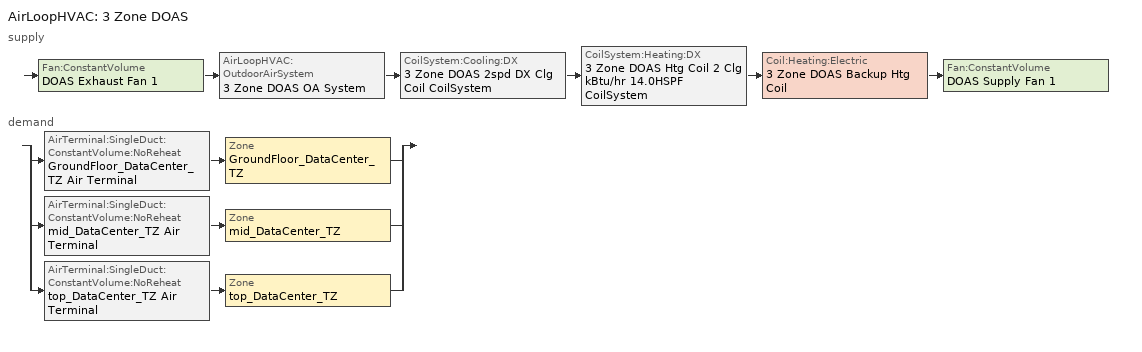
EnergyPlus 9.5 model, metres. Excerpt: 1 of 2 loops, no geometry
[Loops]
AirLoopHVAC '3 Zone DOAS'
 supply: Fan:ConstantVolume 'DOAS Exhaust Fan 1' > AirLoopHVAC:OutdoorAirSystem '3 Zone DOAS OA System' > CoilSystem:Cooling:DX '3 Zone DOAS 2spd DX Clg Coil CoilSystem' > CoilSystem:Heating:DX '3 Zone DOAS Htg Coil 2 Clg kBtu/hr 14.0HSPF CoilSystem' > Coil:Heating:Electric '3 Zone DOAS Backup Htg Coil' > Fan:ConstantVolume 'DOAS Supply Fan 1'
 demand: split
  | AirTerminal:SingleDuct:ConstantVolume:NoReheat 'GroundFloor_DataCenter_TZ Air Terminal' > Zone 'GroundFloor_DataCenter_TZ'
  | AirTerminal:SingleDuct:ConstantVolume:NoReheat 'mid_DataCenter_TZ Air Terminal' > Zone 'mid_DataCenter_TZ'
  | AirTerminal:SingleDuct:ConstantVolume:NoReheat 'top_DataCenter_TZ Air Terminal' > Zone 'top_DataCenter_TZ'
[ZoneControl:Thermostat] Temperature Difference Between Cutout And Setpoint {deltaC}=0
Name | Zone or ZoneList | Control Type Schedule | Control 1
GroundFloor_DataCenter_TZ Thermostat | GroundFloor_DataCenter_TZ | GroundFloor_DataCenter_TZ Thermostat Schedule | DataCenter Cooling Setpoints Dual SP Control
mid_DataCenter_TZ Thermostat | mid_DataCenter_TZ | mid_DataCenter_TZ Thermostat Schedule | {99f496a8-7f20-4b6c-8b70-f49e0fe64229} 1
top_DataCenter_TZ Thermostat | top_DataCenter_TZ | top_DataCenter_TZ Thermostat Schedule | {99f496a8-7f20-4b6c-8b70-f49e0fe64229}
[ThermostatSetpoint:DualSetpoint] Heating Setpoint Temperature Schedule=Heating_DC; Cooling Setpoint Temperature Schedule=Cooling_DC
DataCenter Cooling Setpoints Dual SP Control; {99f496a8-7f20-4b6c-8b70-f49e0fe64229} 1; {99f496a8-7f20-4b6c-8b70-f49e0fe64229}
[AirTerminal:SingleDuct:ConstantVolume:NoReheat] Availability Schedule=Always On Discrete; Maximum Air Flow Rate {m3/s}=AutoSize
GroundFloor_DataCenter_TZ Air Terminal; mid_DataCenter_TZ Air Terminal; top_DataCenter_TZ Air Terminal
[ZoneHVAC:TerminalUnit:VariableRefrigerantFlow] Terminal Unit Availability Schedule=Always On Discrete; Cooling Supply Air Flow Rate {m3/s}=Autosize; No Cooling Supply Air Flow Rate {m3/s}=Autosize; Heating Supply Air Flow Rate {m3/s}=Autosize; No Heating Supply Air Flow Rate {m3/s}=Autosize; Cooling Outdoor Air Flow Rate {m3/s}=0; Heating Outdoor Air Flow Rate {m3/s}=0; No Load Outdoor Air Flow Rate {m3/s}=0; Supply Air Fan Operating Mode Schedule=Always Off Discrete; Supply Air Fan Placement=DrawThrough; Zone Terminal Unit On Parasitic Electric Energy Use {W}=30; Zone Terminal Unit Off Parasitic Electric Energy Use {W}=20; Rated Heating Capacity Sizing Ratio {W/W}=1; Maximum Supply Air Temperature from Supplemental Heater {C}=Autosize; Maximum Outdoor Dry-Bulb Temperature for Supplemental Heater Operation {C}=21
Name | Supply Air Fan Object | Cooling Coil Object | Heating Coil Object
GroundFloor_DataCenter_TZ VRF Terminal Unit | GroundFloor_DataCenter_TZ VRF Unit Cycling Fan | Zone HVAC Terminal Unit Variable Refrigerant Flow 1 Cooling Coil 15 | Zone HVAC Terminal Unit Variable Refrigerant Flow 1 Heating Coil 15
mid_DataCenter_TZ VRF Terminal Unit | mid_DataCenter_TZ VRF Unit Cycling Fan | Zone HVAC Terminal Unit Variable Refrigerant Flow 1 Cooling Coil 16 | Zone HVAC Terminal Unit Variable Refrigerant Flow 1 Heating Coil 16
top_DataCenter_TZ VRF Terminal Unit | top_DataCenter_TZ VRF Unit Cycling Fan | Zone HVAC Terminal Unit Variable Refrigerant Flow 1 Cooling Coil 17 | Zone HVAC Terminal Unit Variable Refrigerant Flow 1 Heating Coil 17
[Coil:Cooling:DX:VariableRefrigerantFlow] Availability Schedule=Always On Discrete; Gross Rated Total Cooling Capacity {W}=Autosize; Gross Rated Sensible Heat Ratio=Autosize; Rated Air Flow Rate {m3/s}=Autosize
Name | Cooling Capacity Ratio Modifier Function of Temperature Curve | Cooling Capacity Modifier Curve Function of Flow Fraction
Zone HVAC Terminal Unit Variable Refrigerant Flow 1 Cooling Coil 15 | VRFTUCoolCapFT 15 | VRFACCoolCapFFF 15
Zone HVAC Terminal Unit Variable Refrigerant Flow 1 Cooling Coil 16 | VRFTUCoolCapFT 16 | VRFACCoolCapFFF 16
Zone HVAC Terminal Unit Variable Refrigerant Flow 1 Cooling Coil 17 | VRFTUCoolCapFT 17 | VRFACCoolCapFFF 17
[Coil:Heating:DX:VariableRefrigerantFlow] Availability Schedule=Always On Discrete; Gross Rated Heating Capacity {W}=Autosize; Rated Air Flow Rate {m3/s}=Autosize
Name | Heating Capacity Ratio Modifier Function of Temperature Curve | Heating Capacity Modifier Function of Flow Fraction Curve
Zone HVAC Terminal Unit Variable Refrigerant Flow 1 Heating Coil 15 | Coil Heating DX Variable Refrigerant Flow 1 VRFTUHeatCAPFT 15 | Coil Heating DX Variable Refrigerant Flow 1 VRFACCoolCapFFF 15
Zone HVAC Terminal Unit Variable Refrigerant Flow 1 Heating Coil 16 | Coil Heating DX Variable Refrigerant Flow 1 VRFTUHeatCAPFT 16 | Coil Heating DX Variable Refrigerant Flow 1 VRFACCoolCapFFF 16
Zone HVAC Terminal Unit Variable Refrigerant Flow 1 Heating Coil 17 | Coil Heating DX Variable Refrigerant Flow 1 VRFTUHeatCAPFT 17 | Coil Heating DX Variable Refrigerant Flow 1 VRFACCoolCapFFF 17
[Fan:OnOff] Availability Schedule=Always On Discrete; Fan Total Efficiency=0.385; Pressure Rise {Pa}=530.303; Maximum Flow Rate {m3/s}=Autosize; Motor Efficiency=0.7; Motor In Airstream Fraction=1
Name | Fan Power Ratio Function of Speed Ratio Curve | Fan Efficiency Ratio Function of Speed Ratio Curve
GroundFloor_DataCenter_TZ VRF Unit Cycling Fan | Fan On Off Power Curve 15 | Fan On Off Efficiency Curve 15
mid_DataCenter_TZ VRF Unit Cycling Fan | Fan On Off Power Curve 16 | Fan On Off Efficiency Curve 16
top_DataCenter_TZ VRF Unit Cycling Fan | Fan On Off Power Curve 17 | Fan On Off Efficiency Curve 17
[Zone equipment]
GroundFloor_DataCenter_TZ: GroundFloor_DataCenter_TZ Air Terminal, GroundFloor_DataCenter_TZ VRF Terminal Unit
mid_DataCenter_TZ: mid_DataCenter_TZ Air Terminal, mid_DataCenter_TZ VRF Terminal Unit
top_DataCenter_TZ: top_DataCenter_TZ Air Terminal, top_DataCenter_TZ VRF Terminal Unit
[Sizing:Zone] Zone Cooling Design Supply Air Temperature Input Method=SupplyAirTemperature; Zone Cooling Design Supply Air Temperature {C}=12.7778; Zone Cooling Design Supply Air Temperature Difference {deltaC}=10; Zone Heating Design Supply Air Temperature Input Method=SupplyAirTemperature; Zone Heating Design Supply Air Temperature {C}=40; Zone Heating Design Supply Air Temperature Difference {deltaC}=10; Zone Cooling Design Supply Air Humidity Ratio {kgWater/kgDryAir}=0.0085; Zone Heating Design Supply Air Humidity Ratio {kgWater/kgDryAir}=0.008; Design Specification Outdoor Air Object=DSOA DataCenter; Cooling Design Air Flow Method=DesignDay; Cooling Design Air Flow Rate {m3/s}=0; Cooling Minimum Air Flow per Zone Floor Area {m3/s-m2}=0.000762; Cooling Minimum Air Flow {m3/s}=0; Cooling Minimum Air Flow Fraction=0; Heating Design Air Flow Method=DesignDay; Heating Design Air Flow Rate {m3/s}=0; Heating Maximum Air Flow per Zone Floor Area {m3/s-m2}=0.002; Heating Maximum Air Flow {m3/s}=0.142; Heating Maximum Air Flow Fraction=0.3; Account for Dedicated Outdoor Air System=Yes; Dedicated Outdoor Air System Control Strategy=NeutralSupplyAir; Dedicated Outdoor Air Low Setpoint Temperature for Design {C}=15.5556; Dedicated Outdoor Air High Setpoint Temperature for Design {C}=21.1111
GroundFloor_DataCenter_TZ; mid_DataCenter_TZ; top_DataCenter_TZ
[Controller:MechanicalVentilation]
3 Zone DOAS Mechanical Ventilation Controller: Availability Schedule=3 Zone DOAS Occ Sch 2; Demand Controlled Ventilation=No; System Outdoor Air Method=ZoneSum; Zone or ZoneList 1=GroundFloor_DataCenter_TZ; Design Specification Outdoor Air Object Name 1=DSOA DataCenter; Zone or ZoneList 2=mid_DataCenter_TZ; Design Specification Outdoor Air Object Name 2=DSOA DataCenter; Zone or ZoneList 3=top_DataCenter_TZ; Design Specification Outdoor Air Object Name 3=DSOA DataCenter
[DesignSpecification:OutdoorAir]
DSOA DataCenter: Outdoor Air Method=Sum; Outdoor Air Flow per Person {m3/s-person}=0; Outdoor Air Flow per Zone Floor Area {m3/s-m2}=0.00043; Outdoor Air Flow per Zone {m3/s}=0; Outdoor Air Flow Air Changes per Hour {1/hr}=0
[AirLoopHVAC]
3 Zone DOAS: Design Supply Air Flow Rate {m3/s}=AutoSize; Design Return Air Flow Fraction of Supply Air Flow=1
[Sizing:System]
3 Zone DOAS: Type of Load to Size On=VentilationRequirement; Design Outdoor Air Flow Rate {m3/s}=Autosize; Central Heating Maximum System Air Flow Ratio=1; Preheat Design Temperature {C}=7; Preheat Design Humidity Ratio {kgWater/kgDryAir}=0.008; Precool Design Temperature {C}=12.8; Precool Design Humidity Ratio {kgWater/kgDryAir}=0.008; Central Cooling Design Supply Air Temperature {C}=15.5556; Central Heating Design Supply Air Temperature {C}=21.1111; Type of Zone Sum to Use=Coincident; 100% Outdoor Air in Cooling=Yes; 100% Outdoor Air in Heating=Yes; Central Cooling Design Supply Air Humidity Ratio {kgWater/kgDryAir}=0.0085; Central Heating Design Supply Air Humidity Ratio {kgWater/kgDryAir}=0.008; Cooling Supply Air Flow Rate Method=DesignDay; Cooling Supply Air Flow Rate {m3/s}=0; Cooling Supply Air Flow Rate Per Floor Area {m3/s-m2}=0.00996765; Cooling Fraction of Autosized Cooling Supply Air Flow Rate=1; Cooling Supply Air Flow Rate Per Unit Cooling Capacity {m3/s-W}=3.94755e-05; Heating Supply Air Flow Rate Method=DesignDay; Heating Supply Air Flow Rate {m3/s}=0; Heating Supply Air Flow Rate Per Floor Area {m3/s-m2}=0.00996765; Heating Fraction of Autosized Heating Supply Air Flow Rate=1; Heating Fraction of Autosized Cooling Supply Air Flow Rate=1; Heating Supply Air Flow Rate Per Unit Heating Capacity {m3/s-W}=3.15882e-05; System Outdoor Air Method=ZoneSum; Zone Maximum Outdoor Air Fraction=1; Cooling Design Capacity Method=CoolingDesignCapacity; Cooling Design Capacity {W}=Autosize; Cooling Design Capacity Per Floor Area {W/m2}=234.7; Fraction of Autosized Cooling Design Capacity=1; Heating Design Capacity Method=HeatingDesignCapacity; Heating Design Capacity {W}=Autosize; Heating Design Capacity Per Floor Area {W/m2}=157; Fraction of Autosized Heating Design Capacity=1; Central Cooling Capacity Control Method=OnOff
[Fan:ConstantVolume] Availability Schedule=3 Zone DOAS Occ Sch 2; Fan Total Efficiency=0.455; Maximum Flow Rate {m3/s}=AutoSize; Motor Efficiency=0.7; Motor In Airstream Fraction=1
Name | Pressure Rise {Pa}
DOAS Exhaust Fan 1 | 373.633
DOAS Supply Fan 1 | 622.722
[SetpointManager:MixedAir] Control Variable=Temperature
Name | Setpoint Node or NodeList
DOAS Exhaust Fan 1 Outlet Air Node OS Default SPM | DOAS Exhaust Fan 1 Outlet Air Node
3 Zone DOAS Mixed Air Node OS Default SPM | 3 Zone DOAS Mixed Air Node
3 Zone DOAS 2spd DX Clg Coil Outlet Air Node OS Default SPM | 3 Zone DOAS 2spd DX Clg Coil Outlet Air Node
3 Zone DOAS Htg Coil Outlet Air Node OS Default SPM | 3 Zone DOAS Htg Coil Outlet Air Node
[Controller:OutdoorAir]
3 Zone DOAS Outdoor Air Controller: Minimum Outdoor Air Flow Rate {m3/s}=Autosize; Maximum Outdoor Air Flow Rate {m3/s}=Autosize; Economizer Control Type=NoEconomizer; Economizer Control Action Type=ModulateFlow; Lockout Type=LockoutWithHeating; Minimum Limit Type=FixedMinimum; Minimum Outdoor Air Schedule=3 Zone DOAS Occ Sch 2; Minimum Fraction of Outdoor Air Schedule=Always On Discrete; Mechanical Ventilation Controller=3 Zone DOAS Mechanical Ventilation Controller; High Humidity Control=No; Control High Indoor Humidity Based on Outdoor Humidity Ratio=Yes; Heat Recovery Bypass Control Type=BypassWhenWithinEconomizerLimits
[CoilSystem:Cooling:DX]
3 Zone DOAS 2spd DX Clg Coil CoilSystem: Availability Schedule=Always On Discrete; Cooling Coil=3 Zone DOAS 2spd DX Clg Coil
[Coil:Cooling:DX:TwoSpeed]
3 Zone DOAS 2spd DX Clg Coil: Availability Schedule=Always On Discrete; High Speed Gross Rated Total Cooling Capacity {W}=Autosize; High Speed Rated Sensible Heat Ratio=Autosize; High Speed Gross Rated Cooling COP {W/W}=3; High Speed Rated Air Flow Rate {m3/s}=Autosize; Unit Internal Static Air Pressure {Pa}=773.3; Total Cooling Capacity Function of Temperature Curve=Curve Biquadratic 5; Total Cooling Capacity Function of Flow Fraction Curve=Curve Quadratic 8; Energy Input Ratio Function of Temperature Curve=Curve Biquadratic 6; Energy Input Ratio Function of Flow Fraction Curve=Curve Quadratic 9; Part Load Fraction Correlation Curve=Curve Quadratic 10; Low Speed Gross Rated Total Cooling Capacity {W}=Autosize; Low Speed Gross Rated Sensible Heat Ratio=0.69; Low Speed Gross Rated Cooling COP {W/W}=3; Low Speed Rated Air Flow Rate {m3/s}=Autosize; Low Speed Total Cooling Capacity Function of Temperature Curve=Curve Biquadratic 7; Low Speed Energy Input Ratio Function of Temperature Curve=Curve Biquadratic 8; Condenser Type=AirCooled; Minimum Outdoor Dry-Bulb Temperature for Compressor Operation {C}=-25; High Speed Evaporative Condenser Effectiveness=0; High Speed Evaporative Condenser Air Flow Rate {m3/s}=Autosize; High Speed Evaporative Condenser Pump Rated Power Consumption {W}=Autosize; Low Speed Evaporative Condenser Effectiveness=0; Low Speed Evaporative Condenser Air Flow Rate {m3/s}=Autosize; Low Speed Evaporative Condenser Pump Rated Power Consumption {W}=Autosize; Basin Heater Capacity {W/K}=10; Basin Heater Setpoint Temperature {C}=2
[CoilSystem:Heating:DX]
3 Zone DOAS Htg Coil 2 Clg kBtu/hr 14.0HSPF CoilSystem: Availability Schedule=Always On Discrete; Heating Coil=3 Zone DOAS Htg Coil 2 Clg kBtu/hr 14.0HSPF
[Coil:Heating:DX:SingleSpeed]
3 Zone DOAS Htg Coil 2 Clg kBtu/hr 14.0HSPF: Availability Schedule=Always On Discrete; Gross Rated Heating Capacity {W}=Autosize; Gross Rated Heating COP {W/W}=3.7366; Rated Air Flow Rate {m3/s}=Autosize; Rated Supply Fan Power Per Volume Flow Rate {W/(m3/s)}=773.3; Heating Capacity Function of Temperature Curve=DXHEAT-NECB2011-REF-CAPFT; Heating Capacity Function of Flow Fraction Curve=DXHEAT-NECB2011-REF-CAPFFLOW; Energy Input Ratio Function of Temperature Curve=DXHEAT-NECB2011-REF-EIRFT; Energy Input Ratio Function of Flow Fraction Curve=DXHEAT-NECB2011-REF-EIRFFLOW; Part Load Fraction Correlation Curve=DXHEAT-NECB2011-REF-PLFFPLR; Defrost Energy Input Ratio Function of Temperature Curve=3 Zone DOAS Htg Coil Defrost EIR Func of Temp Curve; Minimum Outdoor Dry-Bulb Temperature for Compressor Operation {C}=-8; Maximum Outdoor Dry-Bulb Temperature for Defrost Operation {C}=5; Crankcase Heater Capacity {W}=0; Maximum Outdoor Dry-Bulb Temperature for Crankcase Heater Operation {C}=10; Defrost Strategy=ReverseCycle; Defrost Control=OnDemand; Defrost Time Period Fraction=0.166667; Resistive Defrost Heater Capacity {W}=2000
[Coil:Heating:Electric]
3 Zone DOAS Backup Htg Coil: Availability Schedule=Always On Discrete; Efficiency=1; Nominal Capacity {W}=Autosize
[AirConditioner:VariableRefrigerantFlow]
Heat Pump=3 Zone VRF System; Availability Schedule=Always On Discrete; Gross Rated Total Cooling Capacity {W}=Autosize; Gross Rated Cooling COP {W/W}=4.287; Minimum Outdoor Temperature in Cooling Mode {C}=-15; Maximum Outdoor Temperature in Cooling Mode {C}=50; Cooling Capacity Ratio Modifier Function of Low Temperature Curve=vrf_cool_cap_f_of_low_temp 1; Cooling Capacity Ratio Boundary Curve=vrf_cool_cap_ratio_boundary 1; Cooling Capacity Ratio Modifier Function of High Temperature Curve=vrf_cool_cap_f_of_high_temp 1; Cooling Energy Input Ratio Modifier Function of Low Temperature Curve=vrf_cool_eir_f_of_low_temp 2; Cooling Energy Input Ratio Boundary Curve=vrf_cool_eir_ratio_boundary 1; Cooling Energy Input Ratio Modifier Function of High Temperature Curve=vrf_cool_eir_f_of_high_temp 1; Cooling Energy Input Ratio Modifier Function of Low Part-Load Ratio Curve=vrf_cool_eir_f_of_low_temp 3; Cooling Energy Input Ratio Modifier Function of High Part-Load Ratio Curve=vrf_cooling_eir_high_plr 1; Cooling Combination Ratio Correction Factor Curve=vrf_cooling_comb_ratio 1; Cooling Part-Load Fraction Correlation Curve=vrf_cooling_cplffplr 1; Gross Rated Heating Capacity {W}=Autosize; Rated Heating Capacity Sizing Ratio {W/W}=1; Gross Rated Heating COP {W/W}=4.147; Minimum Outdoor Temperature in Heating Mode {C}=-25; Maximum Outdoor Temperature in Heating Mode {C}=16.1; Heating Capacity Ratio Modifier Function of Low Temperature Curve=vrf_heat_cap_f_of_low_temp 1; Heating Capacity Ratio Boundary Curve=vrf_heat_cap_ratio_boundary 1; Heating Capacity Ratio Modifier Function of High Temperature Curve=vrf_heat_cap_f_of_high_temp 1; Heating Energy Input Ratio Modifier Function of Low Temperature Curve=vrf_heat_eir_f_of_low_temp 1; Heating Energy Input Ratio Boundary Curve=vrf_heat_eir_boundary 1; Heating Energy Input Ratio Modifier Function of High Temperature Curve=vrf_heat_eir_f_of_high_temp 1; Heating Performance Curve Outdoor Temperature Type=WetBulbTemperature; Heating Energy Input Ratio Modifier Function of Low Part-Load Ratio Curve=vrf_heating_eir_low_plr 1; Heating Energy Input Ratio Modifier Function of High Part-Load Ratio Curve=vrf_heating_eir_hi_plr 1; Heating Combination Ratio Correction Factor Curve=vrf_heating_comb_ratio 1; Heating Part-Load Fraction Correlation Curve=vrf_heating_cplffplr 1; Minimum Heat Pump Part-Load Ratio=0.25; Zone Name for Master Thermostat Location=GroundFloor_DataCenter_TZ; Master Thermostat Priority Control Type=LoadPriority; Zone Terminal Unit List=3 Zone VRF System Terminal List; Heat Pump Waste Heat Recovery=Yes; Equivalent Piping Length used for Piping Correction Factor in Cooling Mode {m}=30.48; Vertical Height used for Piping Correction Factor {m}=10.668; Piping Correction Factor for Length in Cooling Mode Curve=Air Conditioner Variable Refrigerant Flow 1 CoolingLengthCorrectionFactor 1; Piping Correction Factor for Height in Cooling Mode Coefficient {1/m}=-0.000386; Equivalent Piping Length used for Piping Correction Factor in Heating Mode {m}=30.48; Piping Correction Factor for Height in Heating Mode Coefficient {1/m}=0; Crankcase Heater Power per Compressor {W}=15; Number of Compressors=3; Ratio of Compressor Size to Total Compressor Capacity {W/W}=0.33; Maximum Outdoor Dry-Bulb Temperature for Crankcase Heater {C}=7; Defrost Strategy=ReverseCycle; Defrost Control=OnDemand; Defrost Energy Input Ratio Modifier Function of Temperature Curve=vrf_defrost_eir_f_of_temp 1; Defrost Time Period Fraction=0.058333; Resistive Defrost Heater Capacity {W}=1e-07; Maximum Outdoor Dry-bulb Temperature for Defrost Operation {C}=7; Condenser Type=AirCooled; Water Condenser Volume Flow Rate {m3/s}=Autosize; Evaporative Condenser Effectiveness=0.9; Evaporative Condenser Air Flow Rate {m3/s}=Autosize; Evaporative Condenser Pump Rated Power Consumption {W}=Autosize; Basin Heater Capacity {W/K}=0; Basin Heater Setpoint Temperature {C}=2; Fuel Type=Electricity; Minimum Outdoor Temperature in Heat Recovery Mode {C}=-10; Maximum Outdoor Temperature in Heat Recovery Mode {C}=27.2; Initial Heat Recovery Cooling Capacity Fraction {W/W}=0.5; Heat Recovery Cooling Capacity Time Constant {hr}=0.083; Initial Heat Recovery Cooling Energy Fraction {W/W}=1; Heat Recovery Cooling Energy Time Constant {hr}=0; Initial Heat Recovery Heating Capacity Fraction {W/W}=0.5; Heat Recovery Heating Capacity Time Constant {hr}=0.083; Initial Heat Recovery Heating Energy Fraction {W/W}=0.5; Heat Recovery Heating Energy Time Constant {hr}=0
[ZoneTerminalUnitList]
3 Zone VRF System Terminal List: Zone Terminal Unit Name 1=GroundFloor_DataCenter_TZ VRF Terminal Unit; Zone Terminal Unit Name 2=mid_DataCenter_TZ VRF Terminal Unit; Zone Terminal Unit Name 3=top_DataCenter_TZ VRF Terminal Unit
[Schedule:Compact]
GroundFloor_DataCenter_TZ Thermostat Schedule; mid_DataCenter_TZ Thermostat Schedule; top_DataCenter_TZ Thermostat Schedule: Through: 12/31, For: AllDays, Until: 24:00, 4
[Schedule:Day:Interval]
Schedule Day 31; Schedule Day 32; Schedule Day 33; Schedule Day 34; Schedule Day 2; Schedule Day 30; Schedule Day 28; Schedule Day 27: No, 24:00, 27
3 Zone DOAS Occ Sch Default 2: No, 24:00, 0
3 Zone DOAS Occ Sch Summer Design Day 2; 3 Zone DOAS Occ Sch Winter Design Day 2: No, 24:00, 1
[Schedule:Week:Daily]
Heating_DC Week Rule - Jan1-Dec31: Schedule Day 31, Schedule Day 31, Schedule Day 31, Schedule Day 31, Schedule Day 31, Schedule Day 31, Schedule Day 31, Schedule Day 34, Schedule Day 32, Schedule Day 33, Schedule Day 31, Schedule Day 31
Cooling_DC Week Rule - Jan1-Dec31: Schedule Day 2, Schedule Day 2, Schedule Day 2, Schedule Day 2, Schedule Day 2, Schedule Day 2, Schedule Day 2, Schedule Day 27, Schedule Day 30, Schedule Day 28, Schedule Day 2, Schedule Day 2
3 Zone DOAS Occ Sch 2 Week Rule - Jan1-Dec31: 3 Zone DOAS Occ Sch Default 2, 3 Zone DOAS Occ Sch Default 2, 3 Zone DOAS Occ Sch Default 2, 3 Zone DOAS Occ Sch Default 2, 3 Zone DOAS Occ Sch Default 2, 3 Zone DOAS Occ Sch Default 2, 3 Zone DOAS Occ Sch Default 2, 3 Zone DOAS Occ Sch Default 2, 3 Zone DOAS Occ Sch Summer Design Day 2, 3 Zone DOAS Occ Sch Winter Design Day 2, 3 Zone DOAS Occ Sch Default 2, 3 Zone DOAS Occ Sch Default 2
[Schedule:Year]
Heating_DC: Heating_DC Week Rule - Jan1-Dec31, 1, 1, 12, 31
Cooling_DC: Cooling_DC Week Rule - Jan1-Dec31, 1, 1, 12, 31
3 Zone DOAS Occ Sch 2: 3 Zone DOAS Occ Sch 2 Week Rule - Jan1-Dec31, 1, 1, 12, 31
[Schedule:Constant]
Always On Discrete: OnOff 1, 1
Always Off Discrete: OnOff 2, 0
[Curve:Biquadratic]
Name | Coefficient1 Constant | Coefficient2 x | Coefficient3 x**2 | Coefficient4 y | Coefficient5 y**2 | Coefficient6 x*y | Minimum Value of x | Maximum Value of x | Minimum Value of y | Maximum Value of y | Minimum Curve Output | Maximum Curve Output
VRFTUCoolCapFT 15; VRFTUCoolCapFT 16; VRFTUCoolCapFT 17 | 0.0585884 | 0.0587397 | -0.000210275 | 0.010937 | -0.000121955 | -0.000524662 | 15 | 23.89 | 20 | 43.33 | 0.8083 | 1.2583
Coil Heating DX Variable Refrigerant Flow 1 VRFTUHeatCAPFT 15; Coil Heating DX Variable Refrigerant Flow 1 VRFTUHeatCAPFT 16; Coil Heating DX Variable Refrigerant Flow 1 VRFTUHeatCAPFT 17 | 0.375444 | 0.0668191 | -0.00194171 | 0.0442618 | -0.000400958 | -0.00148198 | 21.11 | 27.22 | -15 | 18.33 | 0.6074 | 1
Curve Biquadratic 5; Curve Biquadratic 7 | 0.42415 | 0.04426 | -0.00042 | 0.00333 | -8e-05 | -0.00021 | 17 | 22 | 13 | 46
Curve Biquadratic 6; Curve Biquadratic 8 | 1.23649 | -0.02431 | 0.00057 | -0.01434 | 0.00063 | -0.00038 | 17 | 22 | 13 | 46
3 Zone DOAS Htg Coil Defrost EIR Func of Temp Curve | 0.297145 | 0.0430933 | -0.000748766 | 0.00597727 | 0.000482112 | -0.000956448 | -23.3333 | 29.44444 | -23.3333 | 29.44444
vrf_cool_cap_f_of_low_temp 1 | -1.69653 | 0.207248 | -0.00343146 | 0.0163816 | -6.73872e-05 | -0.000849848 | 13.9 | 23.9 | -5 | 43.3 | 0.59 | 1.33
vrf_cool_cap_f_of_high_temp 1 | 0.686736 | 0.0207631 | 0.0005447 | -0.0016218 | -4.259e-07 | -0.0003392 | 15 | 24 | 16 | 43
vrf_cool_eir_f_of_low_temp 2 | -1.61908 | 0.185965 | -0.0038961 | -0.00901995 | 0.0003034 | 0.000476049 | 13.9 | 23.9 | -5 | 43.3 | 0.27 | 1.15
vrf_cool_eir_f_of_high_temp 1 | -1.43951 | 0.161985 | -0.00349118 | 0.0269443 | 0.000134616 | -0.000671494 | 15 | 23.9 | 16.8 | 43.3
vrf_heat_cap_f_of_low_temp 1 | 0.98322 | 0.0157168 | -0.000835032 | 0.0522939 | -0.000531556 | -0.00190606 | 16.1 | 23.9 | -25 | 13.3 | 0.515152 | 1.2
vrf_heat_cap_f_of_high_temp 1 | 2.58599 | -0.0953227 | 0.000955329 | 0 | 0 | 0 | 21.1 | 27.2 | -944 | 15
vrf_heat_eir_f_of_low_temp 1 | 0.75683 | 0.04575 | -0.00136357 | 0.0554885 | -0.00120701 | -0.00303329 | 16.1 | 23.9 | -25 | 13.3 | 0.7 | 1.184
vrf_heat_eir_f_of_high_temp 1 | 1.38857 | -0.0229771 | 0.000537274 | -0.0273937 | 0.000403043 | -5.9786e-05 | 21.1 | 27.2 | 0 | 1
Air Conditioner Variable Refrigerant Flow 1 CoolingLengthCorrectionFactor 1 | 2.03882 | -0.00242606 | 3.5512e-06 | -1.68581 | 0.668703 | -4.5706e-05 | 7.62 | 182.88 | 0.8 | 1.5
vrf_defrost_eir_f_of_temp 1 | -1.61908 | 0.185965 | -0.0038961 | -0.00901995 | 0.0003034 | 0.000476049 | 13.9 | 23.9 | -5 | 50 | 0.27 | 1.155
[Curve:Quadratic]
Name | Coefficient1 Constant | Coefficient2 x | Coefficient3 x**2 | Minimum Value of x | Maximum Value of x
VRFACCoolCapFFF 15; Coil Heating DX Variable Refrigerant Flow 1 VRFACCoolCapFFF 15; VRFACCoolCapFFF 16; Coil Heating DX Variable Refrigerant Flow 1 VRFACCoolCapFFF 16; VRFACCoolCapFFF 17; Coil Heating DX Variable Refrigerant Flow 1 VRFACCoolCapFFF 17 | 0.8 | 0.2 | 0 | 0.5 | 1.5
DXHEAT-NECB2011-REF-EIRFFLOW | 1.3824 | -0.4336 | 0.0512 | 0 | 1
Curve Quadratic 8 | 0.77136 | 0.34053 | -0.11088 | 0.75918 | 1.13877
Curve Quadratic 9 | 1.2055 | -0.32953 | 0.12308 | 0.75918 | 1.13877
Curve Quadratic 10 | 0.771 | 0.229 | 0 | 0 | 1
[Curve:Exponent] Coefficient1 Constant=1; Coefficient2 Constant=0; Coefficient3 Constant=0; Minimum Value of x=0; Maximum Value of x=1
Fan On Off Power Curve 15; Fan On Off Power Curve 16; Fan On Off Power Curve 17
[Curve:Cubic]
Name | Coefficient1 Constant | Coefficient2 x | Coefficient3 x**2 | Coefficient4 x**3 | Minimum Value of x | Maximum Value of x | Minimum Curve Output | Maximum Curve Output
Fan On Off Efficiency Curve 15; Fan On Off Efficiency Curve 16; Fan On Off Efficiency Curve 17 | 1 | 0 | 0 | 0 | 0 | 1
DXHEAT-NECB2011-REF-CAPFT | 0.729 | 0.0319 | 0.000136 | -8.75e-06 | -20 | 20
DXHEAT-NECB2011-REF-CAPFFLOW | 0.84 | 0.16 | 0 | 0 | 0.5 | 1.5
DXHEAT-NECB2011-REF-EIRFT | 1.2183 | -0.03612 | 0.00142 | -2.68e-05 | -20 | 20
DXHEAT-NECB2011-REF-PLFFPLR | 0.3696 | 2.3362 | -2.9577 | 1.2596 | 0.7 | 1
vrf_cool_cap_ratio_boundary 1 | 25.73 | -0.0315004 | -0.014166 | 0 | 11 | 30
vrf_cool_eir_ratio_boundary 1 | 25.7347 | -0.0315004 | -0.014166 | 0 | 15 | 24
vrf_cool_eir_f_of_low_temp 3 | 0.0734992 | 0.334783 | 0.591613 | 0 | 0.25 | 1 | 0 | 1
vrf_cooling_eir_high_plr 1; vrf_heating_eir_hi_plr 1 | 1 | 0 | 0 | 0 | 1 | 1.5
vrf_cooling_comb_ratio 1 | 0.24034 | -0.21873 | 1.97941 | -1.02636 | 0.5 | 2 | 0.5 | 1.056
vrf_cooling_cplffplr 1; vrf_heating_cplffplr 1 | 0.85 | 0.15 | 0 | 0 | 1 | 1
vrf_heat_cap_ratio_boundary 1; vrf_heat_eir_boundary 1 | 58.577 | -3.0255 | 0.0193 | 0 | 15 | 23.9
vrf_heating_eir_low_plr 1 | 0.0724907 | 0.65819 | 0.26926 | 0 | 0.25 | 1 | 0 | 1
vrf_heating_comb_ratio 1 | 0.62115 | -1.55798 | 3.36817 | -1.4224 | 0.5 | 2 | 0.5 | 1.155
